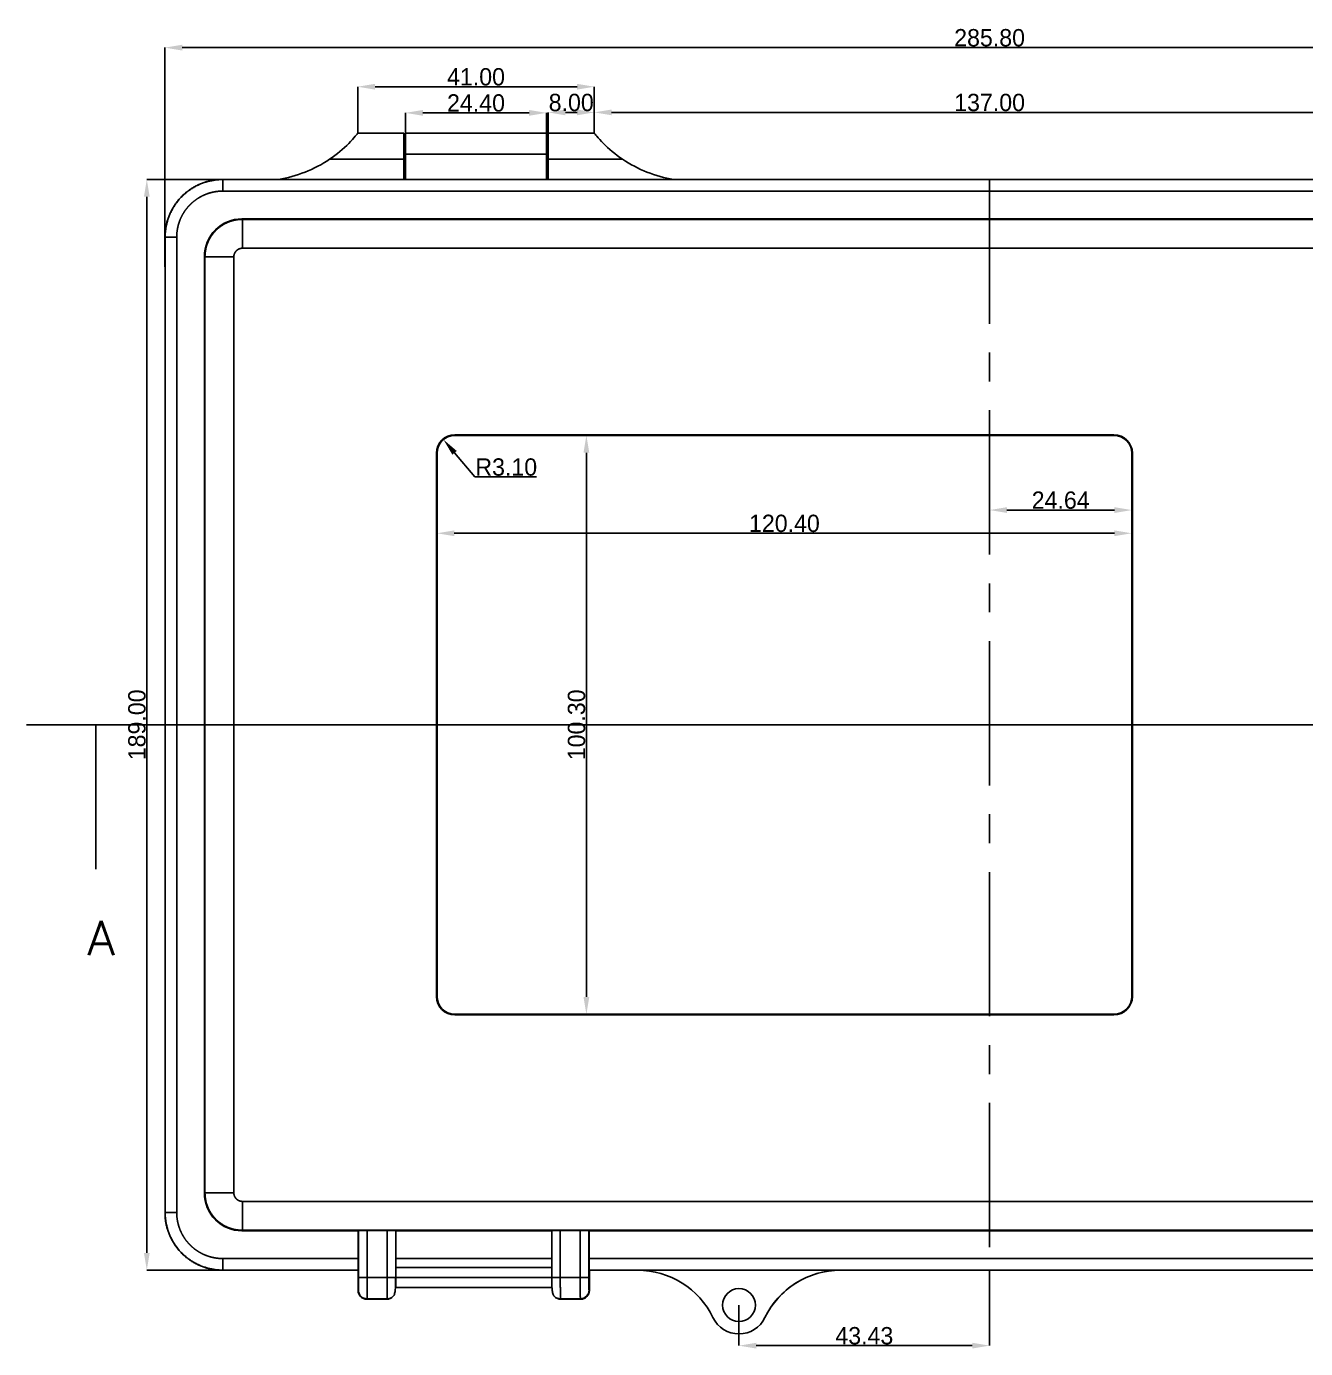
# Model space of a CAD drawing. Header units: inches. Extents: x 231 to 1236, y 43 to 508.
# Drawn here: x 556.8 to 778.5, y 255.2 to 484.3 of the extents above; entities that cross this region are included whole.
import ezdxf
from ezdxf.lldxf.tags import DXFTag

# ---------------------------------------------------------------- set-up
doc = ezdxf.new("R2010")
doc.units = ezdxf.units.IN
doc.header["$MEASUREMENT"] = 0
doc.linetypes.add('CENTER', pattern=[2, 1.25, -0.25, 0.25, -0.25])
for name, color, linetype in [('1', 7, 'Continuous'), ('图层1', 10, 'CENTER'), ('尺寸线', 80, 'Continuous')]:
    doc.layers.add(name, color=color, linetype=linetype)
doc.styles.add('blockfont', font='simplex.shx', dxfattribs={"bigfont": 'bigfont'})
tags = doc.linetypes.add('PHANTOM', pattern=[2.5, 1.25, -0.25, 0.25, -0.25, 0.25, -0.25]).pattern_tags.tags
tags[14:15] = [DXFTag(74, 4), DXFTag(75, 0), DXFTag(340, '0'), DXFTag(46, 0.0), DXFTag(50, 0.0), DXFTag(44, 0.0), DXFTag(45, 0.0)]
tags[12:13] = [DXFTag(74, 4), DXFTag(75, 0), DXFTag(340, '0'), DXFTag(46, 0.0), DXFTag(50, 0.0), DXFTag(44, 0.0), DXFTag(45, 0.0)]
tags[10:11] = [DXFTag(74, 4), DXFTag(75, 0), DXFTag(340, '0'), DXFTag(46, 0.0), DXFTag(50, 0.0), DXFTag(44, 0.0), DXFTag(45, 0.0)]
tags[8:9] = [DXFTag(74, 4), DXFTag(75, 0), DXFTag(340, '0'), DXFTag(46, 0.0), DXFTag(50, 0.0), DXFTag(44, 0.0), DXFTag(45, 0.0)]
tags[6:7] = [DXFTag(74, 4), DXFTag(75, 0), DXFTag(340, '0'), DXFTag(46, 0.0), DXFTag(50, 0.0), DXFTag(44, 0.0), DXFTag(45, 0.0)]
tags[4:5] = [DXFTag(74, 4), DXFTag(75, 0), DXFTag(340, '0'), DXFTag(46, 0.0), DXFTag(50, 0.0), DXFTag(44, 0.0), DXFTag(45, 0.0)]
doc.dimstyles.get("Standard").update_dxf_attribs({"dimtxt": 3, "dimasz": 3, "dimexe": 0, "dimexo": 0, "dimgap": 0.2, "dimtad": 1, "dimtoh": 1, "dimzin": 0, "dimdsep": 46, "dimtxsty": 'Standard', "dimcen": 0, "dimadec": 0, "dimazin": 0, "dimtfac": 1, "dimtofl": 0, "dimtmove": 0, "dimatfit": 3, "dimfxl": 1, "dimtolj": 1, "dimtzin": 0, "dimarcsym": 2})

# ---------------------------------------------------------------- blocks, each defined once
blk = doc.blocks.new('*D13')
at = {"layer": 'Defpoints', "color": 0}
for p in [(627.96, 397.58), (748.36, 397.58), (748.36, 396.48)]:
    blk.add_point(p, dxfattribs=at)
at = {"layer": '尺寸线', "color": 0, "lineweight": -2}
for p, q in [((627.96, 397.58), (627.96, 396.48)), ((630.96, 396.48), (745.36, 396.48)), ((748.36, 397.58), (748.36, 396.48))]:
    blk.add_line(p, q, dxfattribs=at)
at = {"layer": '尺寸线', "color": 0}
for points in [[(630.96, 396.98), (630.96, 395.98), (627.96, 396.48)], [(745.36, 396.98), (745.36, 395.98), (748.36, 396.48)]]:
    blk.add_solid(points, dxfattribs=at)
at = {"layer": '尺寸线', "color": 0, "insert": (688.16, 398.18), "char_height": 3, "attachment_point": 5}
blk.add_mtext('\\A1;120.40', dxfattribs=at)
blk = doc.blocks.new('*D14')
at = {"layer": 'Defpoints', "color": 0}
for p in [(642.27, 413.44), (642.27, 313.14), (653.85, 313.14)]:
    blk.add_point(p, dxfattribs=at)
at = {"layer": '尺寸线', "color": 0, "lineweight": -2}
for p, q in [((642.27, 413.44), (653.85, 413.44)), ((653.85, 410.44), (653.85, 316.14)), ((642.27, 313.14), (653.85, 313.14))]:
    blk.add_line(p, q, dxfattribs=at)
at = {"layer": '尺寸线', "color": 0}
for points in [[(653.35, 410.44), (654.35, 410.44), (653.85, 413.44)], [(653.35, 316.14), (654.35, 316.14), (653.85, 313.14)]]:
    blk.add_solid(points, dxfattribs=at)
at = {"layer": '尺寸线', "color": 0, "insert": (652.15, 363.29), "char_height": 3, "attachment_point": 5, "rotation": 90}
blk.add_mtext('\\A1;100.30', dxfattribs=at)
blk = doc.blocks.new('*D15')
at = {"layer": 'Defpoints', "color": 0}
for p in [(629.07, 412.72), (631.06, 410.34)]:
    blk.add_point(p, dxfattribs=at)
at = {"layer": '尺寸线', "color": 0, "lineweight": -2}
for p, q in [((634.51, 406.24), (631, 410.42)), ((645.21, 406.24), (634.51, 406.24))]:
    blk.add_line(p, q, dxfattribs=at)
at = {"layer": '尺寸线', "color": 0}
blk.add_solid([(631.38, 410.74), (630.62, 410.1), (629.07, 412.72)], dxfattribs=at)
at = {"layer": '尺寸线', "color": 0, "insert": (639.96, 407.94), "char_height": 3, "attachment_point": 5}
blk.add_mtext('\\A1;R3.10', dxfattribs=at)
blk = doc.blocks.new('*D16')
at = {"layer": 'Defpoints', "color": 0}
for p in [(723.72, 268.82), (680.29, 262.76), (723.72, 255.73)]:
    blk.add_point(p, dxfattribs=at)
at = {"layer": '尺寸线', "color": 0, "lineweight": -2}
for p, q in [((723.72, 268.82), (723.72, 255.73)), ((680.29, 262.76), (680.29, 255.73)), ((683.29, 255.73), (720.72, 255.73))]:
    blk.add_line(p, q, dxfattribs=at)
at = {"layer": '尺寸线', "color": 0}
for points in [[(683.29, 256.23), (683.29, 255.23), (680.29, 255.73)], [(720.72, 256.23), (720.72, 255.23), (723.72, 255.73)]]:
    blk.add_solid(points, dxfattribs=at)
at = {"layer": '尺寸线', "color": 0, "insert": (702.01, 257.43), "char_height": 3, "attachment_point": 5}
blk.add_mtext('\\A1;43.43', dxfattribs=at)
blk = doc.blocks.new('*D17')
at = {"layer": 'Defpoints', "color": 0}
for p in [(723.72, 405.72), (748.36, 405.72), (748.36, 400.5)]:
    blk.add_point(p, dxfattribs=at)
at = {"layer": '尺寸线', "color": 0, "lineweight": -2}
for p, q in [((723.72, 405.72), (723.72, 400.5)), ((748.36, 405.72), (748.36, 400.5)), ((726.72, 400.5), (745.36, 400.5))]:
    blk.add_line(p, q, dxfattribs=at)
at = {"layer": '尺寸线', "color": 0}
for points in [[(726.72, 401), (726.72, 400), (723.72, 400.5)], [(745.36, 401), (745.36, 400), (748.36, 400.5)]]:
    blk.add_solid(points, dxfattribs=at)
at = {"layer": '尺寸线', "color": 0, "insert": (736.04, 402.2), "char_height": 3, "attachment_point": 5}
blk.add_mtext('\\A1;24.64', dxfattribs=at)
blk = doc.blocks.new('*D28')
at = {"layer": 'Defpoints', "color": 0}
for p in [(866.62, 480.62), (580.82, 442.67), (866.62, 442.67)]:
    blk.add_point(p, dxfattribs=at)
at = {"layer": '尺寸线', "color": 0, "lineweight": -2}
for p, q in [((580.82, 442.67), (580.82, 480.62)), ((583.82, 480.62), (863.62, 480.62)), ((866.62, 442.67), (866.62, 480.62))]:
    blk.add_line(p, q, dxfattribs=at)
at = {"layer": '尺寸线', "color": 0}
for points in [[(583.82, 481.12), (583.82, 480.12), (580.82, 480.62)], [(863.62, 481.12), (863.62, 480.12), (866.62, 480.62)]]:
    blk.add_solid(points, dxfattribs=at)
at = {"layer": '尺寸线', "color": 0, "insert": (723.72, 482.32), "char_height": 3, "attachment_point": 5}
blk.add_mtext('\\A1;285.80', dxfattribs=at)
blk = doc.blocks.new('*D29')
at = {"layer": 'Defpoints', "color": 0}
for p in [(591.78, 457.79), (577.67, 268.79), (591.78, 268.79)]:
    blk.add_point(p, dxfattribs=at)
at = {"layer": '尺寸线', "color": 0, "lineweight": -2}
for p, q in [((591.78, 457.79), (577.67, 457.79)), ((577.67, 454.79), (577.67, 271.79)), ((591.78, 268.79), (577.67, 268.79))]:
    blk.add_line(p, q, dxfattribs=at)
at = {"layer": '尺寸线', "color": 0}
for points in [[(577.17, 454.79), (578.17, 454.79), (577.67, 457.79)], [(577.17, 271.79), (578.17, 271.79), (577.67, 268.79)]]:
    blk.add_solid(points, dxfattribs=at)
at = {"layer": '尺寸线', "color": 0, "insert": (575.97, 363.29), "char_height": 3, "attachment_point": 5, "rotation": 90}
blk.add_mtext('\\A1;189.00', dxfattribs=at)
blk = doc.blocks.new('*D30')
at = {"layer": 'Defpoints', "color": 0}
for p in [(792.22, 469.4), (655.22, 465.79), (792.22, 465.79)]:
    blk.add_point(p, dxfattribs=at)
at = {"layer": '尺寸线', "color": 0, "lineweight": -2}
for p, q in [((655.22, 465.79), (655.22, 469.4)), ((658.22, 469.4), (789.22, 469.4)), ((792.22, 465.79), (792.22, 469.4))]:
    blk.add_line(p, q, dxfattribs=at)
at = {"layer": '尺寸线', "color": 0}
for points in [[(658.22, 469.9), (658.22, 468.9), (655.22, 469.4)], [(789.22, 469.9), (789.22, 468.9), (792.22, 469.4)]]:
    blk.add_solid(points, dxfattribs=at)
at = {"layer": '尺寸线', "color": 0, "insert": (723.72, 471.1), "char_height": 3, "attachment_point": 5}
blk.add_mtext('\\A1;137.00', dxfattribs=at)
blk = doc.blocks.new('*D31')
at = {"layer": 'Defpoints', "color": 0}
for p in [(655.22, 469.4), (647.22, 465.79), (655.22, 465.79)]:
    blk.add_point(p, dxfattribs=at)
at = {"layer": '尺寸线', "color": 0, "lineweight": -2}
for p, q in [((647.22, 465.79), (647.22, 469.4)), ((650.22, 469.4), (652.22, 469.4)), ((655.22, 465.79), (655.22, 469.4))]:
    blk.add_line(p, q, dxfattribs=at)
at = {"layer": '尺寸线', "color": 0}
for points in [[(650.22, 469.9), (650.22, 468.9), (647.22, 469.4)], [(652.22, 469.9), (652.22, 468.9), (655.22, 469.4)]]:
    blk.add_solid(points, dxfattribs=at)
at = {"layer": '尺寸线', "color": 0, "insert": (651.22, 471.1), "char_height": 3, "attachment_point": 5}
blk.add_mtext('\\A1;8.00', dxfattribs=at)
blk = doc.blocks.new('*D32')
at = {"layer": 'Defpoints', "color": 0}
for p in [(622.52, 469.32), (622.52, 465.79), (646.92, 465.79)]:
    blk.add_point(p, dxfattribs=at)
at = {"layer": '尺寸线', "color": 0, "lineweight": -2}
for p, q in [((622.52, 465.79), (622.52, 469.32)), ((643.92, 469.32), (625.52, 469.32)), ((646.92, 465.79), (646.92, 469.32))]:
    blk.add_line(p, q, dxfattribs=at)
at = {"layer": '尺寸线', "color": 0}
for points in [[(625.52, 469.82), (625.52, 468.82), (622.52, 469.32)], [(643.92, 469.82), (643.92, 468.82), (646.92, 469.32)]]:
    blk.add_solid(points, dxfattribs=at)
at = {"layer": '尺寸线', "color": 0, "insert": (634.72, 471.02), "char_height": 3, "attachment_point": 5}
blk.add_mtext('\\A1;24.40', dxfattribs=at)
blk = doc.blocks.new('*D33')
at = {"layer": 'Defpoints', "color": 0}
for p in [(655.22, 473.85), (614.22, 465.79), (655.22, 465.79)]:
    blk.add_point(p, dxfattribs=at)
at = {"layer": '尺寸线', "color": 0, "lineweight": -2}
for p, q in [((614.22, 465.79), (614.22, 473.85)), ((617.22, 473.85), (652.22, 473.85)), ((655.22, 465.79), (655.22, 473.85))]:
    blk.add_line(p, q, dxfattribs=at)
at = {"layer": '尺寸线', "color": 0}
for points in [[(617.22, 474.35), (617.22, 473.35), (614.22, 473.85)], [(652.22, 474.35), (652.22, 473.35), (655.22, 473.85)]]:
    blk.add_solid(points, dxfattribs=at)
at = {"layer": '尺寸线', "color": 0, "insert": (634.72, 475.55), "char_height": 3, "attachment_point": 5}
blk.add_mtext('\\A1;41.00', dxfattribs=at)

msp = doc.modelspace()

# ---------------------------------------------------------------- linework, layer by layer
at = {"color": 0}
msp.add_solid([(568.812, 363.292), (570.419, 357.292), (567.204, 357.292), (568.812, 363.292)], dxfattribs=at)
at = {"layer": '1', "color": 0}
for p, q in [((614.224, 465.792), (622.224, 465.792)), ((614.224, 465.792), (622.224, 465.792)), ((622.224, 465.792), (622.224, 461.292)), ((622.224, 465.792), (622.224, 461.292)), ((646.924, 465.792), (622.524, 465.792)), ((622.524, 465.792), (622.524, 462.18)), ((646.924, 465.792), (646.924, 462.18)), ((647.224, 461.292), (647.224, 465.792)), ((647.224, 465.792), (655.224, 465.792)), ((647.224, 461.292), (647.224, 465.792)), ((647.224, 465.792), (655.224, 465.792)), ((622.525, 463.042), (622.224, 463.042)), ((622.525, 463.042), (622.224, 463.042)), ((622.525, 463.042), (622.224, 463.042)), ((647.224, 463.042), (646.924, 463.042)), ((647.224, 463.042), (646.924, 463.042)), ((647.224, 463.042), (646.924, 463.042)), ((622.224, 461.292), (609.35, 461.292)), ((622.224, 461.292), (609.35, 461.292)), ((622.525, 461.292), (622.224, 461.292)), ((622.525, 461.292), (622.224, 461.292)), ((622.525, 461.292), (622.224, 461.292)), ((622.224, 461.292), (622.224, 457.792)), ((622.224, 461.292), (622.224, 457.792)), ((622.524, 462.18), (646.924, 462.18)), ((622.524, 457.765), (622.524, 462.18)), ((646.924, 462.18), (646.924, 457.765)), ((647.224, 461.292), (646.924, 461.292)), ((647.224, 461.292), (646.924, 461.292)), ((647.224, 461.292), (646.924, 461.292)), ((647.224, 457.792), (647.224, 461.292)), ((660.098, 461.292), (647.224, 461.292)), ((660.098, 461.292), (647.224, 461.292)), ((647.224, 457.792), (647.224, 461.292)), ((622.224, 459.542), (622.525, 459.542)), ((622.224, 459.542), (622.525, 459.542)), ((622.224, 459.542), (622.525, 459.542)), ((646.924, 459.542), (647.224, 459.542)), ((646.924, 459.542), (647.224, 459.542)), ((646.924, 459.542), (647.224, 459.542)), ((622.524, 457.792), (590.823, 457.792)), ((600.474, 457.792), (590.823, 457.792)), ((600.474, 457.792), (590.823, 457.792)), ((590.823, 457.764), (590.823, 455.764)), ((590.823, 457.764), (856.626, 457.764)), ((646.924, 457.765), (622.524, 457.765)), ((800.524, 457.792), (646.924, 457.792)), ((778.474, 457.792), (668.974, 457.792)), ((778.474, 457.792), (668.974, 457.792)), ((856.626, 455.764), (590.823, 455.764)), ((594.163, 450.954), (594.252, 450.864)), ((853.286, 450.954), (594.163, 450.954)), ((594.252, 445.864), (594.252, 450.864)), ((594.252, 450.864), (853.197, 450.864)), ((580.824, 447.794), (580.824, 278.791)), ((580.824, 447.794), (580.824, 278.791)), ((580.824, 447.794), (580.824, 278.791)), ((580.853, 447.794), (582.853, 447.794)), ((580.853, 278.791), (580.853, 447.794)), ((582.853, 447.794), (582.853, 278.791)), ((587.752, 444.364), (587.663, 444.454)), ((587.663, 444.454), (587.663, 282.131)), ((853.197, 445.864), (594.252, 445.864)), ((587.752, 282.22), (587.752, 444.364)), ((587.752, 444.364), (592.752, 444.364)), ((592.752, 444.364), (592.752, 282.22)), ((745.263, 413.542), (631.063, 413.542)), ((745.263, 413.442), (631.063, 413.442)), ((745.263, 413.442), (631.063, 413.442)), ((627.863, 410.342), (627.863, 316.242)), ((627.963, 410.342), (627.963, 316.242)), ((627.963, 410.342), (627.963, 316.242)), ((748.363, 316.242), (748.363, 410.342)), ((748.363, 316.242), (748.363, 410.342)), ((748.463, 316.242), (748.463, 410.342)), ((568.812, 338.292), (568.812, 363.292)), ((631.063, 313.142), (745.263, 313.142)), ((631.063, 313.142), (745.263, 313.142)), ((631.063, 313.042), (745.263, 313.042)), ((587.663, 282.131), (587.752, 282.22)), ((587.752, 282.22), (592.752, 282.22)), ((594.252, 275.72), (594.252, 280.72)), ((594.252, 280.72), (853.197, 280.72)), ((582.853, 278.791), (580.853, 278.791)), ((594.252, 275.72), (594.163, 275.631)), ((594.163, 275.631), (614.324, 275.631)), ((853.197, 275.72), (594.252, 275.72)), ((614.324, 275.631), (614.358, 275.665)), ((614.324, 275.631), (614.324, 270.821)), ((614.358, 267.543), (614.358, 275.665)), ((615.858, 275.673), (619.318, 275.673)), ((615.858, 275.673), (615.858, 267.543)), ((619.318, 267.543), (619.318, 275.673)), ((620.818, 275.665), (620.818, 267.543)), ((647.83, 275.63), (620.819, 275.631)), ((647.83, 267.543), (647.83, 275.665)), ((649.33, 275.673), (652.79, 275.673)), ((649.33, 275.673), (649.33, 267.543)), ((652.79, 267.543), (652.79, 275.673)), ((654.29, 275.665), (654.324, 275.631)), ((654.29, 275.665), (654.29, 267.543)), ((654.324, 275.631), (793.124, 275.631)), ((654.324, 270.821), (654.324, 275.631)), ((590.823, 270.821), (590.823, 268.821)), ((590.823, 270.821), (614.324, 270.821)), ((647.83, 270.821), (620.819, 270.821)), ((654.324, 270.821), (793.124, 270.821)), ((614.314, 268.821), (590.823, 268.821)), ((590.823, 268.792), (614.286, 268.792)), ((590.823, 268.792), (614.285, 268.792)), ((590.823, 268.792), (614.285, 268.792)), ((614.286, 268.792), (614.314, 268.821)), ((614.286, 265.282), (614.286, 268.792)), ((647.83, 269.293), (620.819, 269.293)), ((647.83, 269.293), (620.819, 269.293)), ((654.335, 268.821), (654.363, 268.792)), ((793.114, 268.821), (654.335, 268.821)), ((654.363, 268.792), (654.363, 265.282)), ((654.363, 268.792), (662.722, 268.792)), ((654.363, 268.792), (662.722, 268.792)), ((654.363, 268.792), (662.722, 268.792)), ((697.857, 268.81), (662.722, 268.81)), ((662.722, 268.795), (662.722, 268.81)), ((697.857, 268.81), (697.857, 268.792)), ((697.857, 268.792), (793.086, 268.792)), ((697.857, 268.792), (793.085, 268.792)), ((697.857, 268.792), (793.085, 268.792)), ((614.358, 267.543), (615.858, 267.543)), ((615.858, 267.543), (619.318, 267.543)), ((619.318, 267.543), (620.818, 267.543)), ((620.807, 265.793), (647.852, 265.793)), ((620.807, 265.793), (647.852, 265.793)), ((647.83, 267.543), (620.819, 267.543)), ((647.83, 267.543), (620.819, 267.543)), ((647.83, 267.543), (649.33, 267.543)), ((649.33, 267.543), (652.79, 267.543)), ((652.79, 267.543), (654.29, 267.543)), ((614.286, 265.282), (614.347, 265.343)), ((615.847, 263.843), (615.786, 263.782)), ((619.246, 263.782), (615.786, 263.782)), ((619.307, 263.843), (615.847, 263.843)), ((619.246, 263.782), (619.307, 263.843)), ((620.306, 264.221), (620.368, 264.283)), ((648.281, 264.283), (648.342, 264.221)), ((652.802, 263.843), (649.342, 263.843)), ((649.342, 263.843), (649.403, 263.782)), ((652.863, 263.782), (649.403, 263.782)), ((652.863, 263.782), (652.802, 263.843)), ((654.302, 265.343), (654.363, 265.282))]:
    msp.add_line(p, q, dxfattribs=at)
at = {"layer": '1', "color": 0, "linetype": 'PHANTOM', "ltscale": 26.706038}
msp.add_line((890.637, 363.292), (556.812, 363.292), dxfattribs=at)
at = {"layer": '1', "color": 0}
for centre, radius, start, end in [((597.034, 479.522), 22, 278.99657, 304.04411), ((597.034, 479.522), 22, 278.99657, 304.04411), ((672.415, 479.522), 22, 235.95589, 261.00343), ((672.415, 479.522), 22, 235.95589, 261.00343), ((631.063, 410.342), 3.1, 90, 180), ((631.063, 410.342), 3.1, 90, 180), ((745.263, 410.342), 3.1, 0, 90), ((745.263, 410.342), 3.1, 0, 90), ((631.063, 316.242), 3.1, 180, 270), ((631.063, 316.242), 3.1, 180, 270), ((745.263, 316.242), 3.1, 270, 0), ((745.263, 316.242), 3.1, 270, 0), ((662.71, 254.28), 14.517, 25.7482, 89.95365), ((697.859, 254.289), 14.503, 90.0052, 154.26686), ((680.289, 262.757), 2.85, 0, 180), ((680.289, 262.757), 2.85, 180, 0)]:
    msp.add_arc(centre, radius, start, end, dxfattribs=at)
at = {"layer": '1', "color": 0, "extrusion": (0, 0, -1)}
for centre, radius, start, end in [((-594.163, 444.454), 6.5, 0, 90.00064), ((-631.063, 410.342), 3.2, 0, 90), ((-745.263, 410.342), 3.2, 90, 180), ((-631.063, 316.242), 3.2, 270, 0), ((-745.263, 316.242), 3.2, 180, 270), ((-594.163, 282.131), 6.5, 270, 0.00064), ((-615.786, 265.282), 1.5, 270, 0.00064), ((-619.246, 265.282), 1.5, 225.00002, 269.99936), ((-649.403, 265.282), 1.5, 270, 314.99968), ((-652.863, 265.282), 1.5, 180, 270.00064), ((-680.289, 262.757), 5, 205.7357, 334.2643)]:
    msp.add_arc(centre, radius, start, end, dxfattribs=at)
at = {"layer": '1', "color": 0}
for centre, major_axis, ratio, start_param, end_param in [((615.856, 275.662), (-1.5, 0), 0.005236, 4.7123949, 6.2831853), ((649.333, 275.667), (-1.5, 0), 0.005236, 4.712395, 6.2831853), ((652.79, 275.665), (-1.5, 0), 0.005236, 3.1468268, 4.712389), ((614.314, 270.821), (0, 2), 0.005236, 3.1468268, 4.712389), ((654.337, 270.823), (0, -2), 0.005236, 4.7123949, 6.2831853), ((620.807, 267.543), (0, 1.75), 0.005236, 3.1416204, 4.712389), ((620.807, 267.543), (0, 1.75), 0.005236, 3.1416204, 4.712389), ((615.844, 265.34), (-1.061, 1.061), 0.999973, 0.7854119, 2.3561534), ((619.304, 265.34), (-1.061, 1.061), 0.999973, 2.3579753, 3.1447737), ((649.344, 265.345), (-1.061, -1.061), 0.999973, 6.2829296, 7.0668086), ((652.804, 265.345), (-1.061, -1.061), 0.999973, 0.7854393, 2.3561808)]:
    msp.add_ellipse(centre, major_axis=major_axis, ratio=ratio, start_param=start_param, end_param=end_param, dxfattribs=at)
at = {"layer": '1', "color": 0, "extrusion": (0, 0, -1)}
for centre, major_axis, ratio, start_param, end_param in [((619.318, 275.665), (1.5, 0), 0.005236, 4.712389, 6.2884213), ((662.724, 254.29), (6.294, -13.066), 0.999812, 3.5904206, 4.7121267), ((662.724, 254.29), (6.294, -13.066), 0.999812, 3.5904206, 4.7121267), ((697.855, 254.29), (6.254, 13.085), 0.999814, 5.531275, 5.8373786), ((697.855, 254.29), (6.254, 13.085), 0.999814, 5.531275, 5.8373786), ((697.855, 254.29), (6.254, 13.085), 0.999814, 4.7555789, 5.3055663), ((697.855, 254.29), (6.254, 13.085), 0.999814, 4.7555789, 5.3055663)]:
    msp.add_ellipse(centre, major_axis=major_axis, ratio=ratio, start_param=start_param, end_param=end_param, dxfattribs=at)
at = {"layer": '1', "color": 0}
for points, degree, knots in [([(609.35, 461.292), (610.589, 462.129), (611.741, 463.108), (613.581, 464.965), (614.227, 465.796), (614.223, 465.79)], 3, [0, 0, 0, 0, 0.5, 0.5, 1, 1, 1, 1]), ([(609.35, 461.292), (610.589, 462.129), (611.741, 463.108), (613.581, 464.965), (614.227, 465.796), (614.223, 465.79)], 3, [0, 0, 0, 0, 0.5, 0.5, 1, 1, 1, 1]), ([(655.223, 465.794), (655.226, 465.79), (655.869, 464.964), (657.703, 463.112), (658.86, 462.129), (660.098, 461.292)], 3, [0, 0, 0, 0, 0.5, 0.5, 1, 1, 1, 1]), ([(655.223, 465.794), (655.226, 465.79), (655.869, 464.964), (657.703, 463.112), (658.86, 462.129), (660.098, 461.292)], 3, [0, 0, 0, 0, 0.5, 0.5, 1, 1, 1, 1]), ([(590.823, 455.764), (590.037, 455.764), (589.262, 455.609), (588.876, 455.532), (588.5, 455.418), (588.126, 455.304), (587.767, 455.155), (587.408, 455.006), (587.063, 454.821), (586.717, 454.636), (586.389, 454.417), (585.737, 453.98), (585.185, 453.428), (584.911, 453.154), (584.66, 452.848), (584.411, 452.543), (584.193, 452.217), (583.758, 451.565), (583.459, 450.845), (583.309, 450.483), (583.195, 450.104), (583.082, 449.731), (583.006, 449.347), (582.853, 448.576), (582.853, 447.794)], 2, [0, 0, 0, 0.125, 0.125, 0.1875, 0.1875, 0.25, 0.25, 0.3125, 0.3125, 0.375, 0.375, 0.5, 0.5, 0.5625, 0.5625, 0.625, 0.625, 0.75, 0.75, 0.8125, 0.8125, 0.875, 0.875, 1, 1, 1]), ([(587.752, 444.364), (587.752, 444.405), (587.753, 444.485), (587.756, 444.605), (587.762, 444.725), (587.77, 444.845), (587.78, 444.964), (587.792, 445.084), (587.806, 445.203), (587.823, 445.322), (587.842, 445.441), (587.863, 445.559), (587.886, 445.677), (587.911, 445.794), (587.939, 445.911), (587.968, 446.028), (588, 446.143), (588.034, 446.259), (588.07, 446.373), (588.108, 446.487), (588.148, 446.6), (588.191, 446.713), (588.235, 446.824), (588.282, 446.935), (588.33, 447.045), (588.381, 447.154), (588.433, 447.262), (588.488, 447.369), (588.544, 447.475), (588.603, 447.58), (588.663, 447.684), (588.726, 447.786), (588.79, 447.888), (588.856, 447.988), (588.924, 448.087), (588.993, 448.185), (589.065, 448.282), (589.138, 448.377), (589.213, 448.471), (589.29, 448.563), (589.368, 448.654), (589.448, 448.744), (589.53, 448.832), (589.613, 448.918), (589.698, 449.003), (589.785, 449.086), (589.873, 449.168), (589.962, 449.248), (590.053, 449.327), (590.146, 449.403), (590.24, 449.479), (590.335, 449.552), (590.431, 449.623), (590.529, 449.693), (590.628, 449.761), (590.729, 449.827), (590.83, 449.891), (590.933, 449.953), (591.037, 450.014), (591.142, 450.072), (591.248, 450.129), (591.355, 450.183), (591.463, 450.236), (591.572, 450.286), (591.682, 450.335), (591.792, 450.381), (591.904, 450.426), (592.016, 450.468), (592.13, 450.508), (592.243, 450.547), (592.358, 450.583), (592.473, 450.617), (592.589, 450.648), (592.705, 450.678), (592.822, 450.706), (592.94, 450.731), (593.058, 450.754), (593.176, 450.775), (593.295, 450.794), (593.414, 450.81), (593.533, 450.825), (593.652, 450.837), (593.772, 450.847), (593.892, 450.855), (594.012, 450.86), (594.132, 450.864), (594.212, 450.864), (594.252, 450.864)], 3, [0, 0, 0, 0, 0.0117647, 0.0235294, 0.035294, 0.0470587, 0.0588234, 0.0705881, 0.0823527, 0.0941174, 0.1058821, 0.1176468, 0.1294115, 0.1411761, 0.1529408, 0.1647055, 0.1764702, 0.1882349, 0.1999996, 0.2117642, 0.2235289, 0.2352936, 0.2470583, 0.258823, 0.2705877, 0.2823524, 0.294117, 0.3058817, 0.3176464, 0.3294111, 0.3411758, 0.3529405, 0.3647052, 0.3764699, 0.3882346, 0.3999993, 0.411764, 0.4235287, 0.4352934, 0.4470581, 0.4588228, 0.4705875, 0.4823522, 0.4941169, 0.5058816, 0.5176463, 0.529411, 0.5411757, 0.5529404, 0.5647051, 0.5764698, 0.5882345, 0.5999992, 0.6117639, 0.6235287, 0.6352934, 0.6470581, 0.6588228, 0.6705875, 0.6823522, 0.694117, 0.7058817, 0.7176464, 0.7294111, 0.7411758, 0.7529406, 0.7647053, 0.77647, 0.7882347, 0.7999995, 0.8117642, 0.8235289, 0.8352936, 0.8470584, 0.8588231, 0.8705878, 0.8823526, 0.8941173, 0.9058821, 0.9176468, 0.9294115, 0.9411763, 0.952941, 0.9647058, 0.9764705, 0.9882353, 1, 1, 1, 1]), ([(593.7, 445.759), (593.559, 445.703), (593.431, 445.62), (593.302, 445.535), (593.191, 445.425), (593.082, 445.316), (592.997, 445.185), (592.914, 445.058), (592.857, 444.917), (592.804, 444.781), (592.777, 444.637)], 2, [0.25, 0.25, 0.25, 0.375, 0.375, 0.5, 0.5, 0.625, 0.625, 0.75, 0.75, 0.875, 0.875, 0.875]), ([(594.252, 275.72), (594.212, 275.72), (594.132, 275.721), (594.012, 275.724), (593.892, 275.73), (593.772, 275.738), (593.652, 275.748), (593.533, 275.76), (593.414, 275.774), (593.295, 275.791), (593.176, 275.81), (593.058, 275.831), (592.94, 275.854), (592.822, 275.879), (592.705, 275.907), (592.589, 275.936), (592.473, 275.968), (592.358, 276.002), (592.243, 276.038), (592.13, 276.076), (592.016, 276.116), (591.904, 276.159), (591.792, 276.203), (591.682, 276.25), (591.572, 276.298), (591.463, 276.349), (591.355, 276.401), (591.248, 276.456), (591.142, 276.512), (591.037, 276.571), (590.933, 276.631), (590.83, 276.694), (590.729, 276.758), (590.628, 276.824), (590.529, 276.892), (590.431, 276.961), (590.335, 277.033), (590.24, 277.106), (590.146, 277.181), (590.053, 277.258), (589.962, 277.336), (589.873, 277.416), (589.785, 277.498), (589.698, 277.582), (589.613, 277.666), (589.53, 277.753), (589.448, 277.841), (589.368, 277.93), (589.29, 278.021), (589.213, 278.114), (589.138, 278.208), (589.065, 278.303), (588.993, 278.399), (588.924, 278.497), (588.856, 278.596), (588.79, 278.697), (588.726, 278.798), (588.663, 278.901), (588.603, 279.005), (588.544, 279.11), (588.488, 279.216), (588.433, 279.323), (588.381, 279.431), (588.33, 279.54), (588.282, 279.65), (588.235, 279.76), (588.191, 279.872), (588.148, 279.984), (588.108, 280.098), (588.07, 280.211), (588.034, 280.326), (588, 280.441), (587.968, 280.557), (587.939, 280.673), (587.911, 280.79), (587.886, 280.908), (587.863, 281.026), (587.842, 281.144), (587.823, 281.263), (587.806, 281.382), (587.792, 281.501), (587.78, 281.62), (587.77, 281.74), (587.762, 281.86), (587.756, 281.98), (587.753, 282.1), (587.752, 282.18), (587.752, 282.22)], 3, [0, 0, 0, 0, 0.0117647, 0.0235295, 0.0352942, 0.047059, 0.0588237, 0.0705885, 0.0823532, 0.0941179, 0.1058827, 0.1176474, 0.1294122, 0.1411769, 0.1529416, 0.1647064, 0.1764711, 0.1882358, 0.2000005, 0.2117653, 0.22353, 0.2352947, 0.2470594, 0.2588242, 0.2705889, 0.2823536, 0.2941183, 0.305883, 0.3176478, 0.3294125, 0.3411772, 0.3529419, 0.3647066, 0.3764713, 0.3882361, 0.4000008, 0.4117655, 0.4235302, 0.4352949, 0.4470596, 0.4588243, 0.470589, 0.4823537, 0.4941184, 0.5058831, 0.5176478, 0.5294125, 0.5411772, 0.5529419, 0.5647066, 0.5764713, 0.588236, 0.6000007, 0.6117654, 0.6235301, 0.6352948, 0.6470595, 0.6588242, 0.6705889, 0.6823536, 0.6941183, 0.705883, 0.7176476, 0.7294123, 0.741177, 0.7529417, 0.7647064, 0.7764711, 0.7882358, 0.8000004, 0.8117651, 0.8235298, 0.8352945, 0.8470592, 0.8588239, 0.8705885, 0.8823532, 0.8941179, 0.9058826, 0.9176473, 0.9294119, 0.9411766, 0.9529413, 0.964706, 0.9764706, 0.9882353, 1, 1, 1, 1]), ([(592.752, 282.22), (592.752, 282.082), (592.777, 281.947), (592.804, 281.804), (592.857, 281.668), (592.913, 281.527), (592.997, 281.399), (593.081, 281.27), (593.191, 281.159), (593.301, 281.05), (593.431, 280.965)], 2, [0, 0, 0, 0.125, 0.125, 0.25, 0.25, 0.375, 0.375, 0.5, 0.5, 0.625, 0.625, 0.625]), ([(593.7, 280.825), (593.835, 280.772), (593.979, 280.745), (594.114, 280.72), (594.252, 280.72)], 2, [0.75, 0.75, 0.75, 0.875, 0.875, 1, 1, 1]), ([(582.853, 278.791), (582.853, 278.005), (583.008, 277.23), (583.085, 276.844), (583.199, 276.468), (583.312, 276.094), (583.462, 275.735), (583.611, 275.376), (583.796, 275.031), (583.981, 274.685), (584.2, 274.357), (584.637, 273.705), (585.188, 273.153), (585.463, 272.879), (585.769, 272.628), (586.073, 272.379), (586.399, 272.161), (587.052, 271.726), (587.772, 271.427), (588.134, 271.277), (588.512, 271.163), (588.885, 271.05), (589.27, 270.974), (590.041, 270.821), (590.823, 270.821)], 2, [0, 0, 0, 0.125, 0.125, 0.1875, 0.1875, 0.25, 0.25, 0.3125, 0.3125, 0.375, 0.375, 0.5, 0.5, 0.5625, 0.5625, 0.625, 0.625, 0.75, 0.75, 0.8125, 0.8125, 0.875, 0.875, 1, 1, 1]), ([(614.351, 265.501), (614.352, 265.583), (614.353, 265.706), (614.354, 265.83), (614.355, 265.992), (614.356, 266.152), (614.357, 266.343), (614.357, 266.529), (614.358, 266.736), (614.358, 266.934), (614.358, 267.144), (614.358, 267.341), (614.358, 267.543)], 2, [0.25, 0.25, 0.25, 0.375, 0.375, 0.5, 0.5, 0.625, 0.625, 0.75, 0.75, 0.875, 0.875, 1, 1, 1]), ([(615.858, 267.543), (615.858, 267.233), (615.858, 266.602), (615.857, 265.697), (615.855, 264.848), (615.852, 264.051), (615.849, 263.919), (615.847, 263.843)], 3, [0, 0, 0, 0, 0.1609772, 0.3279797, 0.5010041, 0.7117273, 1, 1, 1, 1]), ([(619.307, 263.843), (619.308, 263.866), (619.31, 263.907), (619.312, 264.189), (619.314, 264.536), (619.316, 265.126), (619.318, 266.109), (619.318, 267.074), (619.318, 267.543)], 3, [0, 0, 0, 0, 0.1547568, 0.2898906, 0.4053695, 0.501166, 0.7572786, 1, 1, 1, 1]), ([(620.368, 264.283), (620.472, 264.399), (620.64, 264.712), (620.746, 265.442), (620.787, 266.411), (620.797, 267.141), (620.794, 267.543)], 3, [0, 0, 0, 0, 0.2426781, 0.4862271, 0.7356124, 1, 1, 1, 1]), ([(647.855, 267.543), (647.852, 267.141), (647.862, 266.411), (647.902, 265.442), (648.008, 264.712), (648.177, 264.399), (648.281, 264.283)], 3, [0, 0, 0, 0, 0.2643876, 0.5137729, 0.7573219, 1, 1, 1, 1]), ([(649.33, 267.543), (649.33, 267.233), (649.33, 266.602), (649.332, 265.697), (649.334, 264.848), (649.337, 264.051), (649.34, 263.919), (649.342, 263.843)], 3, [0, 0, 0, 0, 0.1609771, 0.3279797, 0.5010041, 0.7117273, 1, 1, 1, 1]), ([(652.802, 263.843), (652.801, 263.866), (652.799, 263.907), (652.797, 264.189), (652.795, 264.536), (652.793, 265.126), (652.791, 266.109), (652.79, 267.074), (652.79, 267.543)], 3, [0, 0, 0, 0, 0.1547568, 0.2898906, 0.4053694, 0.501166, 0.7572786, 1, 1, 1, 1]), ([(654.29, 267.543), (654.29, 267.342), (654.29, 267.144), (654.291, 266.935), (654.291, 266.736), (654.291, 266.529), (654.292, 266.343), (654.293, 266.153), (654.294, 265.992), (654.294, 265.831), (654.295, 265.706)], 2, [0, 0, 0, 0.125, 0.125, 0.25, 0.25, 0.375, 0.375, 0.5, 0.5, 0.625, 0.625, 0.625]), ([(654.295, 265.706), (654.296, 265.584), (654.297, 265.501), (654.299, 265.422), (654.3, 265.382)], 2, [0.625, 0.625, 0.625, 0.75, 0.75, 0.875, 0.875, 0.875])]:
    msp.add_open_spline(points, degree=degree, knots=knots, dxfattribs=at)
for points, weights in [([(590.823, 457.793), (584.966, 457.793), (580.824, 453.651), (580.824, 447.794)], [1, 0.804742357603, 0.804742357603, 1]), ([(580.824, 447.794), (580.824, 453.651), (584.965, 457.792), (590.823, 457.792)], [1, 0.804809640383, 0.804809640383, 1]), ([(580.824, 447.794), (580.824, 453.651), (584.965, 457.792), (590.823, 457.792)], [1, 0.804809640383, 0.804809640383, 1]), ([(580.852, 447.794), (580.852, 453.634), (584.982, 457.764), (590.823, 457.764)], [1, 0.804742370399, 0.804742370399, 1]), ([(580.824, 278.791), (580.824, 272.934), (584.966, 268.792), (590.823, 268.792)], [1, 0.804742357603, 0.804742357603, 1]), ([(590.823, 268.792), (584.965, 268.792), (580.824, 272.933), (580.824, 278.791)], [1, 0.804809640383, 0.804809640383, 1]), ([(590.823, 268.792), (584.965, 268.792), (580.824, 272.933), (580.824, 278.791)], [1, 0.804809640383, 0.804809640383, 1]), ([(590.823, 268.82), (584.982, 268.82), (580.852, 272.95), (580.852, 278.791)], [1, 0.804742370399, 0.804742370399, 1]), ([(647.833, 267.543), (647.833, 266.668), (647.836, 265.793), (647.842, 265.793)], [1, 0.66667155895, 0.50000489232, 0.500000000108]), ([(647.833, 267.543), (647.833, 266.668), (647.836, 265.793), (647.842, 265.793)], [1, 0.66667155895, 0.50000489232, 0.500000000108])]:
    msp.add_rational_spline(points, weights, degree=3, dxfattribs=at)
for points, degree in [([(590.823, 457.764), (590.823, 457.793)], 1), ([(580.853, 447.794), (580.824, 447.794)], 1), ([(592.777, 444.637), (592.752, 444.503), (592.752, 444.364)], 2), ([(593.979, 445.839), (593.836, 445.813), (593.7, 445.759)], 2), ([(594.252, 445.864), (594.114, 445.864), (593.979, 445.839)], 2), ([(593.431, 280.965), (593.558, 280.882), (593.7, 280.825)], 2), ([(580.852, 278.791), (580.824, 278.791)], 1), ([(590.823, 268.821), (590.823, 268.792)], 1), ([(614.346, 265.342), (614.349, 265.345), (614.349, 265.382)], 2), ([(614.349, 265.382), (614.35, 265.422), (614.351, 265.501)], 2), ([(654.3, 265.382), (654.3, 265.345), (654.303, 265.342)], 2)]:
    msp.add_open_spline(points, degree=degree, dxfattribs=at)
at = {"layer": '图层1', "ltscale": 20}
for p, q in [((723.724, 457.792), (723.724, 268.792)), ((580.824, 363.292), (866.624, 363.292))]:
    msp.add_line(p, q, dxfattribs=at)

# ---------------------------------------------------------------- texts
at = {"layer": '1', "color": 0, "style": 'blockfont', "width": 1.038}
msp.add_text('A', height=6, dxfattribs=at).set_placement((567.343, 323.355))

# ---------------------------------------------------------------- dimensions: what is measured, and where the dimension line sits
at = {"layer": '尺寸线'}
for base, p1, p2, picture, middle in [((866.624, 480.624), (580.824, 442.671), (866.624, 442.671), '*D28', (723.724, 482.324)), ((655.223, 473.849), (614.224, 465.792), (655.223, 465.794), '*D33', (634.724, 475.549)), ((622.524, 469.325), (646.924, 465.792), (622.524, 465.792), '*D32', (634.724, 471.025)), ((792.224, 469.399), (655.223, 465.794), (792.224, 465.792), '*D30', (723.724, 471.099)), ((748.363, 400.503), (723.724, 405.724), (748.363, 405.724), '*D17', (736.044, 402.203)), ((748.363, 396.482), (627.963, 397.575), (748.363, 397.575), '*D13', (688.163, 398.182)), ((723.7243, 255.7251), (680.2894, 262.7574), (723.7243, 268.8206), '*D16', (702.0069, 257.4251))]:
    dim = msp.add_linear_dim(base=base, p1=p1, p2=p2, dimstyle='Standard', dxfattribs=at)
    dim.commit()
    dim.dimension.update_dxf_attribs({"geometry": picture, "text_midpoint": middle})
dim = msp.add_linear_dim(base=(655.223, 469.399), p1=(647.224, 465.792), p2=(655.223, 465.792), dimstyle='Standard', dxfattribs=at)
dim.commit()
dim.dimension.update_dxf_attribs({"geometry": '*D31', "text_midpoint": (651.224, 469.399), "dimtype": 160})
dim = msp.add_linear_dim(base=(577.673, 268.792), p1=(591.779, 457.792), p2=(591.779, 268.792), angle=90, dimstyle='Standard', dxfattribs=at)
dim.commit()
dim.dimension.update_dxf_attribs({"geometry": '*D29', "text_midpoint": (577.673, 363.292), "dimtype": 160})
dim = msp.add_radius_dim(center=(631.063, 410.342), mpoint=(629.068, 412.715), dimstyle='Standard', override={"dimtmove": 1}, dxfattribs=at)
dim.commit()
dim.dimension.update_dxf_attribs({"geometry": '*D15', "text_midpoint": (634.512, 406.24), "dimtype": 164})
dim = msp.add_linear_dim(base=(653.846, 313.142), p1=(642.266, 413.442), p2=(642.266, 313.142), angle=90, dimstyle='Standard', dxfattribs=at)
dim.commit()
dim.dimension.update_dxf_attribs({"geometry": '*D14', "text_midpoint": (652.146, 363.292)})

doc.saveas('drawing.dxf')
